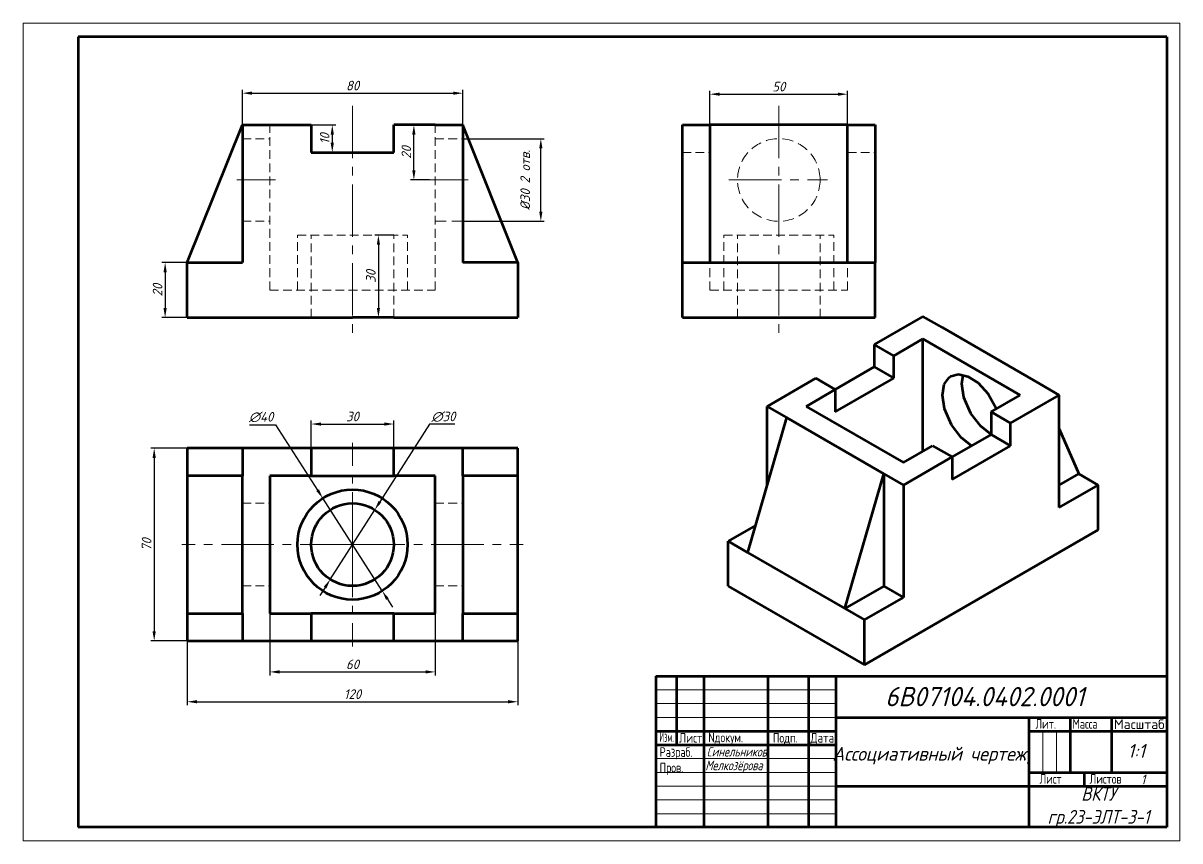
# Model space of a CAD drawing. Extents: x 0 to 1751, y 0 to 297.
# Drawn here: x 1331.1 to 1751.1, y 0 to 297 of the extents above; entities that cross this region are included whole.
import ezdxf
from ezdxf.enums import TextEntityAlignment as Align

# ---------------------------------------------------------------- set-up
doc = ezdxf.new("R2010")
doc.units = 0
for name, pattern in [('CENTER2', [28.575, 19.05, -3.175, 3.175, -3.175]), ('CONTI', [0]), ('K5LT_DASHED', [6, 4, -2]), ('K5LT_THIN', [0]), ('невидимая2', [4.7625, 3.175, -1.5875])]:
    doc.linetypes.add(name, pattern=pattern)
doc.layers.get('DEFPOINTS').update_dxf_attribs({"linetype": 'CONTINUOUS'})
for name, color, linetype, lineweight in [('КОНТУР', 7, 'CONTINUOUS', 60), ('НЕВИДИМЫЙ', 116, 'невидимая2', 20), ('ОСИ', 14, 'CENTER2', 20), ('РАЗМЕРЫ', 164, 'CONTINUOUS', 20), ('Рамка', 250, 'CONTI', 20)]:
    doc.layers.add(name, color=color, linetype=linetype, lineweight=lineweight)
doc.layers.add('Системный слой', color=7, linetype='CONTINUOUS')
doc.layers.add('Формат', color=251, linetype='CONTINUOUS')
doc.styles.add('RUSS', font='GOST_B.TTF', dxfattribs={"oblique": 15})
doc.styles.get("Standard").update_dxf_attribs({"font": 'GOST_B.TTF', "oblique": 15})
doc.dimstyles.new('1', dxfattribs={"dimtxt": 3.5, "dimasz": 3.5, "dimexe": 1.25, "dimexo": 0, "dimgap": 1, "dimtad": 1, "dimtoh": 1, "dimdec": 0, "dimdsep": 46, "dimlunit": 6, "dimtxsty": 'RUSS', "dimcen": 0, "dimadec": 0, "dimazin": 0, "dimtfac": 1, "dimtdec": 0, "dimtmove": 0, "dimatfit": 3, "dimfxl": 1, "dimtolj": 1, "dimtzin": 0, "dimarcsym": 0})

# ---------------------------------------------------------------- blocks, each defined once
blk = doc.blocks.new('*D111')
at = {"layer": 'DEFPOINTS', "color": 0, "transparency": 16777216}
for p in [(1630.52, 271.19), (1580.52, 260.03), (1630.52, 260.03)]:
    blk.add_point(p, dxfattribs=at)
at = {"layer": 'РАЗМЕРЫ', "color": 0, "lineweight": -2, "transparency": 16777216}
for p, q in [((1580.52, 260.03), (1580.52, 272.44)), ((1584.02, 271.19), (1627.02, 271.19)), ((1630.52, 260.03), (1630.52, 272.44))]:
    blk.add_line(p, q, dxfattribs=at)
at = {"layer": 'РАЗМЕРЫ', "color": 0, "transparency": 16777216}
for points in [[(1584.02, 271.77), (1584.02, 270.61), (1580.52, 271.19)], [(1627.02, 271.77), (1627.02, 270.61), (1630.52, 271.19)]]:
    blk.add_solid(points, dxfattribs=at)
at = {"layer": 'РАЗМЕРЫ', "color": 0, "transparency": 16777216, "insert": (1605.52, 273.94), "char_height": 3.5, "attachment_point": 5, "style": 'RUSS'}
blk.add_mtext('\\A1;50', dxfattribs=at)
blk = doc.blocks.new('*D113')
at = {"layer": 'DEFPOINTS', "color": 0, "transparency": 16777216}
for p in [(1473.02, 260.03), (1478.74, 260.03), (1478.74, 240.03)]:
    blk.add_point(p, dxfattribs=at)
at = {"layer": 'РАЗМЕРЫ', "color": 0, "lineweight": -2, "transparency": 16777216}
for p, q in [((1478.74, 260.03), (1471.77, 260.03)), ((1473.02, 243.53), (1473.02, 256.53)), ((1478.74, 240.03), (1471.77, 240.03))]:
    blk.add_line(p, q, dxfattribs=at)
at = {"layer": 'РАЗМЕРЫ', "color": 0, "transparency": 16777216}
for points in [[(1472.43, 256.53), (1473.6, 256.53), (1473.02, 260.03)], [(1472.43, 243.53), (1473.6, 243.53), (1473.02, 240.03)]]:
    blk.add_solid(points, dxfattribs=at)
at = {"layer": 'РАЗМЕРЫ', "color": 0, "transparency": 16777216, "insert": (1470.27, 250.03), "char_height": 3.5, "attachment_point": 5, "rotation": 90, "style": 'RUSS'}
blk.add_mtext('\\A1;20', dxfattribs=at)
blk = doc.blocks.new('*D114')
at = {"layer": 'DEFPOINTS', "color": 0, "transparency": 16777216}
for p in [(1435.74, 260.03), (1435.74, 250.03), (1443.39, 250.03)]:
    blk.add_point(p, dxfattribs=at)
at = {"layer": 'РАЗМЕРЫ', "color": 0, "lineweight": -2, "transparency": 16777216}
for p, q in [((1435.74, 260.03), (1444.64, 260.03)), ((1443.39, 256.53), (1443.39, 253.53)), ((1435.74, 250.03), (1444.64, 250.03))]:
    blk.add_line(p, q, dxfattribs=at)
at = {"layer": 'РАЗМЕРЫ', "color": 0, "transparency": 16777216}
for points in [[(1442.8, 256.53), (1443.97, 256.53), (1443.39, 260.03)], [(1442.8, 253.53), (1443.97, 253.53), (1443.39, 250.03)]]:
    blk.add_solid(points, dxfattribs=at)
at = {"layer": 'РАЗМЕРЫ', "color": 0, "transparency": 16777216, "insert": (1440.64, 255.03), "char_height": 3.5, "attachment_point": 5, "rotation": 90, "style": 'RUSS'}
blk.add_mtext('\\A1;10', dxfattribs=at)
blk = doc.blocks.new('*D115')
at = {"layer": 'DEFPOINTS', "color": 0, "transparency": 16777216}
for p in [(1490.8, 271.56), (1410.74, 260.03), (1490.8, 260.03)]:
    blk.add_point(p, dxfattribs=at)
at = {"layer": 'РАЗМЕРЫ', "color": 0, "lineweight": -2, "transparency": 16777216}
for p, q in [((1410.74, 260.03), (1410.74, 272.81)), ((1414.24, 271.56), (1487.3, 271.56)), ((1490.8, 260.03), (1490.8, 272.81))]:
    blk.add_line(p, q, dxfattribs=at)
at = {"layer": 'РАЗМЕРЫ', "color": 0, "transparency": 16777216}
for points in [[(1414.24, 272.14), (1414.24, 270.97), (1410.74, 271.56)], [(1487.3, 272.14), (1487.3, 270.97), (1490.8, 271.56)]]:
    blk.add_solid(points, dxfattribs=at)
at = {"layer": 'РАЗМЕРЫ', "color": 0, "transparency": 16777216, "insert": (1450.77, 274.31), "char_height": 3.5, "attachment_point": 5, "style": 'RUSS'}
blk.add_mtext('\\A1;80', dxfattribs=at)
blk = doc.blocks.new('*D116')
at = {"layer": 'DEFPOINTS', "color": 0, "transparency": 16777216}
for p in [(1390.74, 210.03), (1382.7, 190.03), (1390.74, 190.03)]:
    blk.add_point(p, dxfattribs=at)
at = {"layer": 'РАЗМЕРЫ', "color": 0, "lineweight": -2, "transparency": 16777216}
for p, q in [((1390.74, 210.03), (1381.45, 210.03)), ((1382.7, 206.53), (1382.7, 193.53)), ((1390.74, 190.03), (1381.45, 190.03))]:
    blk.add_line(p, q, dxfattribs=at)
at = {"layer": 'РАЗМЕРЫ', "color": 0, "transparency": 16777216}
for points in [[(1382.11, 206.53), (1383.28, 206.53), (1382.7, 210.03)], [(1382.11, 193.53), (1383.28, 193.53), (1382.7, 190.03)]]:
    blk.add_solid(points, dxfattribs=at)
at = {"layer": 'РАЗМЕРЫ', "color": 0, "transparency": 16777216, "insert": (1379.95, 200.03), "char_height": 3.5, "attachment_point": 5, "rotation": 90, "style": 'RUSS'}
blk.add_mtext('\\A1;20', dxfattribs=at)
blk = doc.blocks.new('*D117')
at = {"layer": 'DEFPOINTS', "color": 0, "transparency": 16777216}
for p in [(1465.74, 220.03), (1460.14, 190.03), (1465.74, 190.03)]:
    blk.add_point(p, dxfattribs=at)
at = {"layer": 'РАЗМЕРЫ', "color": 0, "lineweight": -2, "transparency": 16777216}
for p, q in [((1465.74, 220.03), (1458.89, 220.03)), ((1460.14, 216.53), (1460.14, 193.53)), ((1465.74, 190.03), (1458.89, 190.03))]:
    blk.add_line(p, q, dxfattribs=at)
at = {"layer": 'РАЗМЕРЫ', "color": 0, "transparency": 16777216}
for points in [[(1459.56, 216.53), (1460.72, 216.53), (1460.14, 220.03)], [(1459.56, 193.53), (1460.72, 193.53), (1460.14, 190.03)]]:
    blk.add_solid(points, dxfattribs=at)
at = {"layer": 'РАЗМЕРЫ', "color": 0, "transparency": 16777216, "insert": (1457.39, 205.03), "char_height": 3.5, "attachment_point": 5, "rotation": 90, "style": 'RUSS'}
blk.add_mtext('\\A1;30', dxfattribs=at)
blk = doc.blocks.new('*D118')
at = {"layer": 'DEFPOINTS', "color": 0, "transparency": 16777216}
for p in [(1490.74, 255.03), (1519.11, 255.03), (1490.74, 225.03)]:
    blk.add_point(p, dxfattribs=at)
at = {"layer": 'РАЗМЕРЫ', "color": 0, "lineweight": -2, "transparency": 16777216}
for p, q in [((1490.74, 255.03), (1520.36, 255.03)), ((1519.11, 228.53), (1519.11, 251.53)), ((1490.74, 225.03), (1520.36, 225.03))]:
    blk.add_line(p, q, dxfattribs=at)
at = {"layer": 'РАЗМЕРЫ', "color": 0, "transparency": 16777216}
for points in [[(1518.52, 251.53), (1519.69, 251.53), (1519.11, 255.03)], [(1518.52, 228.53), (1519.69, 228.53), (1519.11, 225.03)]]:
    blk.add_solid(points, dxfattribs=at)
at = {"layer": 'РАЗМЕРЫ', "color": 0, "transparency": 16777216, "insert": (1513.44, 240.03), "char_height": 3.5, "width": 22.2789, "attachment_point": 5, "rotation": 90, "style": 'RUSS'}
blk.add_mtext('\\A1;%%C30 2 отв.', dxfattribs=at)
blk = doc.blocks.new('*D123')
at = {"layer": 'DEFPOINTS', "color": 0, "transparency": 16777216}
for p in [(1420.74, 82.6), (1480.74, 82.6), (1480.74, 61.37)]:
    blk.add_point(p, dxfattribs=at)
at = {"layer": 'РАЗМЕРЫ', "color": 0, "lineweight": -2, "transparency": 16777216}
for p, q in [((1420.74, 82.6), (1420.74, 60.12)), ((1480.74, 82.6), (1480.74, 60.12)), ((1424.24, 61.37), (1477.24, 61.37))]:
    blk.add_line(p, q, dxfattribs=at)
at = {"layer": 'РАЗМЕРЫ', "color": 0, "transparency": 16777216}
for points in [[(1424.24, 61.95), (1424.24, 60.78), (1420.74, 61.37)], [(1477.24, 61.95), (1477.24, 60.78), (1480.74, 61.37)]]:
    blk.add_solid(points, dxfattribs=at)
at = {"layer": 'РАЗМЕРЫ', "color": 0, "transparency": 16777216, "insert": (1450.74, 64.12), "char_height": 3.5, "attachment_point": 5, "style": 'RUSS'}
blk.add_mtext('\\A1;60', dxfattribs=at)
blk = doc.blocks.new('*D78')
at = {"layer": 'DEFPOINTS', "color": 0, "transparency": 16777216}
for p in [(1390.74, 72.6), (1510.74, 72.6), (1510.74, 50.53)]:
    blk.add_point(p, dxfattribs=at)
at = {"layer": 'РАЗМЕРЫ', "color": 0, "lineweight": -2, "transparency": 16777216}
for p, q in [((1390.74, 72.6), (1390.74, 49.28)), ((1510.74, 72.6), (1510.74, 49.28)), ((1394.24, 50.53), (1507.24, 50.53))]:
    blk.add_line(p, q, dxfattribs=at)
at = {"layer": 'РАЗМЕРЫ', "color": 0, "transparency": 16777216}
for points in [[(1394.24, 51.11), (1394.24, 49.95), (1390.74, 50.53)], [(1507.24, 51.11), (1507.24, 49.95), (1510.74, 50.53)]]:
    blk.add_solid(points, dxfattribs=at)
at = {"layer": 'РАЗМЕРЫ', "color": 0, "transparency": 16777216, "insert": (1450.74, 53.28), "char_height": 3.5, "attachment_point": 5, "style": 'RUSS'}
blk.add_mtext('\\A1;120', dxfattribs=at)
blk = doc.blocks.new('*D79')
at = {"layer": 'DEFPOINTS', "color": 0, "transparency": 16777216}
for p in [(1390.74, 142.6), (1378.73, 72.6), (1390.74, 72.6)]:
    blk.add_point(p, dxfattribs=at)
at = {"layer": 'РАЗМЕРЫ', "color": 0, "lineweight": -2, "transparency": 16777216}
for p, q in [((1390.74, 142.6), (1377.48, 142.6)), ((1378.73, 139.1), (1378.73, 76.1)), ((1390.74, 72.6), (1377.48, 72.6))]:
    blk.add_line(p, q, dxfattribs=at)
at = {"layer": 'РАЗМЕРЫ', "color": 0, "transparency": 16777216}
for points in [[(1378.14, 139.1), (1379.31, 139.1), (1378.73, 142.6)], [(1378.14, 76.1), (1379.31, 76.1), (1378.73, 72.6)]]:
    blk.add_solid(points, dxfattribs=at)
at = {"layer": 'РАЗМЕРЫ', "color": 0, "transparency": 16777216, "insert": (1375.98, 107.6), "char_height": 3.5, "attachment_point": 5, "rotation": 90, "style": 'RUSS'}
blk.add_mtext('\\A1;70', dxfattribs=at)
blk = doc.blocks.new('*D80')
at = {"layer": 'DEFPOINTS', "color": 0, "transparency": 16777216}
for p in [(1465.74, 151.39), (1435.74, 142.6), (1465.74, 142.6)]:
    blk.add_point(p, dxfattribs=at)
at = {"layer": 'РАЗМЕРЫ', "color": 0, "lineweight": -2, "transparency": 16777216}
for p, q in [((1435.74, 142.6), (1435.74, 152.64)), ((1439.24, 151.39), (1462.24, 151.39)), ((1465.74, 142.6), (1465.74, 152.64))]:
    blk.add_line(p, q, dxfattribs=at)
at = {"layer": 'РАЗМЕРЫ', "color": 0, "transparency": 16777216}
for points in [[(1439.24, 151.97), (1439.24, 150.8), (1435.74, 151.39)], [(1462.24, 151.97), (1462.24, 150.8), (1465.74, 151.39)]]:
    blk.add_solid(points, dxfattribs=at)
at = {"layer": 'РАЗМЕРЫ', "color": 0, "transparency": 16777216, "insert": (1450.74, 154.14), "char_height": 3.5, "attachment_point": 5, "style": 'RUSS'}
blk.add_mtext('\\A1;30', dxfattribs=at)
blk = doc.blocks.new('*D81')
at = {"layer": 'DEFPOINTS', "color": 0, "transparency": 16777216}
for p in [(1458.81, 120.24), (1442.66, 94.96)]:
    blk.add_point(p, dxfattribs=at)
at = {"layer": 'РАЗМЕРЫ', "color": 0, "lineweight": -2, "transparency": 16777216}
for p, q in [((1478.65, 151.29), (1460.7, 123.19)), ((1487.85, 151.29), (1478.65, 151.29)), ((1442.66, 94.96), (1458.81, 120.24)), ((1440.78, 92.01), (1438.89, 89.06))]:
    blk.add_line(p, q, dxfattribs=at)
at = {"layer": 'РАЗМЕРЫ', "color": 0, "transparency": 16777216}
for points in [[(1460.21, 123.5), (1461.19, 122.87), (1458.81, 120.24)], [(1440.29, 92.32), (1441.27, 91.69), (1442.66, 94.96)]]:
    blk.add_solid(points, dxfattribs=at)
at = {"layer": 'РАЗМЕРЫ', "color": 0, "transparency": 16777216, "insert": (1483.75, 154.04), "char_height": 3.5, "attachment_point": 5, "style": 'RUSS'}
blk.add_mtext('\\A1;∅30', dxfattribs=at)
blk = doc.blocks.new('*D82')
at = {"layer": 'DEFPOINTS', "color": 0, "transparency": 16777216}
for p in [(1439.95, 124.44), (1461.53, 90.76)]:
    blk.add_point(p, dxfattribs=at)
at = {"layer": 'РАЗМЕРЫ', "color": 0, "lineweight": -2, "transparency": 16777216}
for p, q in [((1413.28, 151.16), (1422.83, 151.16)), ((1422.83, 151.16), (1438.06, 127.38)), ((1461.53, 90.76), (1439.95, 124.44)), ((1463.42, 87.81), (1465.3, 84.86))]:
    blk.add_line(p, q, dxfattribs=at)
at = {"layer": 'РАЗМЕРЫ', "color": 0, "transparency": 16777216}
for points in [[(1438.55, 127.7), (1437.57, 127.07), (1439.95, 124.44)], [(1463.91, 88.12), (1462.92, 87.5), (1461.53, 90.76)]]:
    blk.add_solid(points, dxfattribs=at)
at = {"layer": 'РАЗМЕРЫ', "color": 0, "transparency": 16777216, "insert": (1417.55, 153.91), "char_height": 3.5, "attachment_point": 5, "style": 'RUSS'}
blk.add_mtext('\\A1;∅40', dxfattribs=at)

msp = doc.modelspace()

# ---------------------------------------------------------------- linework, layer by layer
at = {"layer": 'КОНТУР', "lineweight": 20}
for p, q in [((1331.14, 297), (1331.14, 0)), ((1751.14, 297), (1331.14, 297)), ((1751.14, 0), (1751.14, 297)), ((1561.36, 54.86), (1626.36, 54.86)), ((1561.36, 49.86), (1626.36, 49.86)), ((1561.36, 44.86), (1626.36, 44.86)), ((1701.36, 39.86), (1701.36, 24.86)), ((1706.36, 39.86), (1706.36, 24.86)), ((1561.36, 29.86), (1626.36, 29.86)), ((1561.36, 24.86), (1626.36, 24.86)), ((1561.36, 19.86), (1626.36, 19.86)), ((1561.36, 14.86), (1626.36, 14.86)), ((1561.36, 9.86), (1626.36, 9.86)), ((1331.14, 0), (1751.14, 0))]:
    msp.add_line(p, q, dxfattribs=at)
at = {"layer": 'КОНТУР', "lineweight": 60}
for p, q in [((1746.36, 292), (1351.14, 292)), ((1351.14, 292), (1351.14, 5)), ((1746.36, 292), (1746.36, 5)), ((1560.9, 59.86), (1746.36, 59.86)), ((1568.36, 59.86), (1568.36, 34.43)), ((1578.24, 59.86), (1578.24, 4.75)), ((1601.51, 59.86), (1601.51, 4.75)), ((1616.36, 59.86), (1616.36, 34.86)), ((1626.2, 59.86), (1626.2, 4.75)), ((1626.2, 44.86), (1746.36, 44.86)), ((1696.34, 44.86), (1696.34, 5.22)), ((1711.36, 44.86), (1711.36, 24.86)), ((1726.36, 44.86), (1726.36, 24.54)), ((1561.36, 39.86), (1626.73, 39.86)), ((1561.36, 34.86), (1626.73, 34.86)), ((1626.2, 19.86), (1746.36, 19.86)), ((1746.36, 5), (1351.14, 5))]:
    msp.add_line(p, q, dxfattribs=at)
at = {"layer": 'КОНТУР'}
for p, q in [((1390.74, 210.03), (1410.74, 260.03)), ((1410.74, 260.03), (1435.74, 260.03)), ((1410.74, 260.03), (1410.74, 210.03)), ((1435.74, 260.03), (1435.74, 250.03)), ((1465.74, 250.03), (1465.74, 260.03)), ((1480.74, 260.03), (1465.74, 260.03)), ((1480.74, 260.03), (1490.74, 260.03)), ((1510.74, 210.03), (1490.74, 260.03)), ((1490.74, 260.03), (1490.74, 210.03)), ((1570.52, 210.03), (1570.52, 260.03)), ((1570.52, 260.03), (1580.52, 260.03)), ((1630.52, 260.03), (1580.52, 260.03)), ((1580.52, 260.03), (1580.52, 210.03)), ((1630.52, 210.03), (1630.52, 260.03)), ((1630.52, 260.03), (1640.52, 260.03)), ((1640.52, 260.03), (1640.52, 210.03)), ((1435.74, 250.03), (1450.74, 250.03)), ((1450.74, 250.03), (1465.74, 250.03)), ((1390.74, 190.03), (1390.74, 210.03)), ((1390.74, 210.03), (1410.74, 210.03)), ((1510.74, 210.03), (1490.74, 210.03)), ((1510.74, 210.03), (1510.74, 190.03)), ((1570.52, 190.03), (1570.52, 210.03)), ((1570.52, 210.03), (1580.52, 210.03)), ((1580.52, 210.03), (1630.52, 210.03)), ((1630.52, 210.03), (1640.52, 210.03)), ((1640.52, 190.03), (1640.52, 210.03)), ((1390.74, 190.03), (1450.74, 190.03)), ((1465.74, 190.03), (1450.74, 190.03)), ((1465.74, 190.03), (1510.74, 190.03)), ((1570.52, 190.03), (1640.52, 190.03)), ((1657.83, 190.48), (1640.16, 180.28)), ((1664.91, 186.4), (1657.83, 190.48)), ((1664.91, 186.4), (1700.26, 165.99)), ((1657.83, 182.32), (1647.23, 176.19)), ((1693.19, 161.9), (1657.83, 182.32)), ((1657.83, 141.49), (1657.83, 182.32)), ((1640.16, 180.28), (1640.16, 172.11)), ((1647.23, 176.19), (1640.16, 180.28)), ((1647.23, 168.03), (1647.23, 176.19)), ((1618.94, 168.03), (1601.27, 157.82)), ((1618.94, 168.03), (1626.01, 163.95)), ((1640.16, 172.11), (1626.01, 163.95)), ((1626.01, 155.78), (1647.23, 168.03)), ((1640.16, 172.11), (1647.23, 168.03)), ((1665.59, 165.84), (1667.39, 168.34)), ((1667.39, 168.34), (1668.01, 168.77)), ((1668.01, 168.77), (1670.81, 169.47)), ((1670.81, 169.47), (1674.18, 168.7)), ((1671.98, 165.99), (1672.43, 169.28)), ((1674.18, 168.7), (1677.87, 166.36)), ((1626.01, 163.95), (1615.41, 157.82)), ((1626.01, 163.95), (1626.01, 155.78)), ((1664.91, 161.9), (1665.59, 165.84)), ((1672.73, 161.01), (1671.98, 165.99)), ((1677.87, 166.36), (1681.58, 162.33)), ((1707.33, 161.9), (1700.26, 165.99)), ((1665.66, 156.92), (1664.91, 161.9)), ((1675.27, 155.22), (1672.73, 161.01)), ((1681.58, 162.33), (1684.57, 156.93)), ((1682.58, 155.78), (1693.19, 161.9)), ((1689.65, 151.7), (1707.33, 161.9)), ((1707.33, 121.08), (1707.33, 161.9)), ((1601.27, 129.24), (1601.27, 157.82)), ((1601.27, 157.82), (1608.34, 153.74)), ((1615.41, 157.82), (1650.76, 137.41)), ((1668.2, 151.14), (1665.66, 156.92)), ((1689.65, 151.7), (1682.58, 155.78)), ((1682.58, 155.78), (1682.58, 147.62)), ((1608.34, 153.74), (1594.19, 104.75)), ((1643.69, 133.33), (1608.34, 153.74)), ((1678.83, 150.57), (1675.27, 155.22)), ((1689.65, 143.53), (1689.65, 151.7)), ((1671.76, 146.49), (1668.2, 151.14)), ((1682.58, 147.62), (1668.44, 139.45)), ((1682.58, 147.62), (1678.83, 150.57)), ((1682.58, 147.62), (1689.65, 143.53)), ((1707.33, 149.66), (1714.4, 133.33)), ((1650.76, 137.41), (1661.37, 143.53)), ((1661.37, 143.53), (1668.44, 139.45)), ((1668.44, 131.29), (1689.65, 143.53)), ((1675.51, 143.53), (1671.76, 146.49)), ((1390.74, 142.6), (1390.74, 132.6)), ((1410.74, 142.6), (1390.74, 142.6)), ((1435.74, 142.6), (1410.74, 142.6)), ((1410.74, 142.6), (1410.74, 132.6)), ((1435.74, 142.6), (1435.74, 132.6)), ((1465.74, 142.6), (1435.74, 142.6)), ((1490.74, 142.6), (1465.74, 142.6)), ((1465.74, 132.6), (1465.74, 142.6)), ((1490.74, 132.6), (1490.74, 142.6)), ((1510.74, 142.6), (1490.74, 142.6)), ((1510.74, 132.6), (1510.74, 142.6)), ((1650.76, 129.24), (1668.44, 139.45)), ((1668.44, 139.45), (1668.44, 131.29)), ((1390.74, 132.6), (1390.74, 82.6)), ((1410.74, 132.6), (1390.74, 132.6)), ((1410.74, 82.6), (1410.74, 132.6)), ((1435.74, 132.6), (1420.74, 132.6)), ((1420.74, 132.6), (1420.74, 82.6)), ((1435.74, 132.6), (1465.74, 132.6)), ((1480.74, 132.6), (1465.74, 132.6)), ((1480.74, 82.6), (1480.74, 132.6)), ((1490.74, 132.6), (1490.74, 82.6)), ((1510.74, 132.6), (1490.74, 132.6)), ((1510.74, 82.6), (1510.74, 132.6)), ((1629.55, 84.34), (1643.69, 133.33)), ((1643.69, 133.33), (1643.69, 92.5)), ((1643.69, 133.33), (1650.76, 129.24)), ((1707.33, 129.24), (1714.4, 133.33)), ((1721.47, 129.24), (1714.4, 133.33)), ((1650.76, 129.24), (1650.76, 88.42)), ((1707.33, 121.08), (1721.47, 129.24)), ((1721.47, 112.91), (1721.47, 129.24)), ((1597.02, 114.55), (1587.12, 108.83)), ((1636.62, 63.93), (1721.47, 112.91)), ((1587.12, 92.5), (1587.12, 108.83)), ((1587.12, 108.83), (1594.19, 104.75)), ((1594.19, 104.75), (1629.55, 84.34)), ((1587.12, 92.5), (1636.62, 63.93)), ((1643.69, 92.5), (1629.55, 84.34)), ((1643.69, 92.5), (1650.76, 88.42)), ((1636.62, 80.26), (1650.76, 88.42)), ((1629.55, 84.34), (1636.62, 80.26)), ((1390.74, 82.6), (1410.74, 82.6)), ((1390.74, 82.6), (1390.74, 72.6)), ((1410.74, 82.6), (1410.74, 72.6)), ((1420.74, 82.6), (1435.74, 82.6)), ((1435.74, 82.6), (1435.74, 72.6)), ((1465.74, 82.6), (1435.74, 82.6)), ((1465.74, 72.6), (1465.74, 82.6)), ((1465.74, 82.6), (1480.74, 82.6)), ((1490.74, 72.6), (1490.74, 82.6)), ((1490.74, 82.6), (1510.74, 82.6)), ((1510.74, 72.6), (1510.74, 82.6)), ((1636.62, 63.93), (1636.62, 80.26)), ((1390.74, 72.6), (1410.74, 72.6)), ((1410.74, 72.6), (1435.74, 72.6)), ((1435.74, 72.6), (1465.74, 72.6)), ((1465.74, 72.6), (1490.74, 72.6)), ((1490.74, 72.6), (1510.74, 72.6)), ((1560.9, 59.86), (1560.9, 5)), ((1616.36, 39.86), (1616.36, 39.86)), ((1616.36, 39.86), (1616.36, 4.86)), ((1696.36, 39.86), (1746.32, 39.86)), ((1696.36, 24.86), (1746.32, 24.86)), ((1716.36, 24.86), (1716.36, 19.86)), ((1406.36, 5), (1406.36, 5))]:
    msp.add_line(p, q, dxfattribs=at)
at = {"layer": 'КОНТУР', "lineweight": 25}
for p, q in [((1351.14, 5), (1351.14, 60)), ((1616.36, 34.86), (1616.36, 34.86)), ((1351.14, 5), (1536.36, 5))]:
    msp.add_line(p, q, dxfattribs=at)
at = {"layer": 'КОНТУР', "linetype": 'ByBlock'}
for p, q in [((1696.2, 28.09), (1696.2, 28.46)), ((1711.46, 26.94), (1711.46, 28.46)), ((1711.46, 26.94), (1711.46, 28.46)), ((1726.26, 28.47), (1726.26, 28.1)), ((1726.26, 28.47), (1726.26, 28.1))]:
    msp.add_line(p, q, dxfattribs=at)
at = {"layer": 'КОНТУР'}
for radius in [20, 15]:
    msp.add_circle((1450.74, 107.6), radius, dxfattribs=at)
at = {"layer": 'НЕВИДИМЫЙ'}
for p, q in [((1420.74, 200.03), (1420.74, 260.03)), ((1480.74, 200.03), (1480.74, 260.03)), ((1410.74, 255.03), (1420.74, 255.03)), ((1480.74, 255.03), (1490.74, 255.03)), ((1570.52, 250.03), (1580.52, 250.03)), ((1630.52, 250.03), (1640.52, 250.03)), ((1410.74, 225.03), (1420.74, 225.03)), ((1430.74, 200.03), (1430.74, 220.03)), ((1430.74, 220.03), (1470.74, 220.03)), ((1435.74, 190.03), (1435.74, 220.03)), ((1465.74, 190.03), (1465.74, 220.03)), ((1470.74, 200.03), (1470.74, 220.03)), ((1585.52, 200.03), (1585.52, 220.03)), ((1585.52, 220.03), (1625.52, 220.03)), ((1590.52, 190.03), (1590.52, 220.03)), ((1620.52, 190.03), (1620.52, 220.03)), ((1625.52, 200.03), (1625.52, 220.03)), ((1580.52, 200.03), (1580.52, 210.03)), ((1630.52, 200.03), (1630.52, 210.03)), ((1420.74, 200.03), (1480.74, 200.03)), ((1580.52, 200.03), (1630.52, 200.03)), ((1410.74, 122.6), (1420.74, 122.6)), ((1480.74, 122.6), (1490.74, 122.6)), ((1410.74, 92.6), (1420.74, 92.6)), ((1480.74, 92.6), (1490.74, 92.6))]:
    msp.add_line(p, q, dxfattribs=at)
at = {"layer": 'ОСИ'}
for p, q in [((1450.74, 267.02), (1450.74, 183.02)), ((1605.52, 267.02), (1605.52, 183.02)), ((1422.74, 240.03), (1408.74, 240.03)), ((1478.74, 240.03), (1492.74, 240.03)), ((1587.42, 240.03), (1623.19, 240.03)), ((1450.74, 107.6), (1450.74, 144.6)), ((1450.74, 107.6), (1388.74, 107.6)), ((1450.74, 107.6), (1512.74, 107.6)), ((1450.74, 107.6), (1450.74, 70.6))]:
    msp.add_line(p, q, dxfattribs=at)
at = {"layer": 'Рамка'}
msp.add_lwpolyline([(1331.14, 0), (1751.14, 0), (1751.14, 297), (1331.14, 297)], close=True, dxfattribs=at)
at = {"layer": 'Системный слой', "color": 7, "linetype": 'K5LT_THIN', "lineweight": 18}
for p, q in [((1490.74, 260.03), (1471.24, 260.03)), ((1435.74, 250.03), (1445.59, 250.03)), ((1510.74, 190.03), (1457.91, 190.03))]:
    msp.add_line(p, q, dxfattribs=at)
at = {"layer": 'Системный слой', "color": 7, "linetype": 'K5LT_DASHED', "lineweight": 18}
msp.add_line((1480.74, 225.03), (1490.74, 225.03), dxfattribs=at)
msp.add_circle((1605.52, 240.03), 15, dxfattribs=at)
msp.add_circle((1605.52, 240.03), 15, dxfattribs=at)

# ---------------------------------------------------------------- texts
at = {"layer": 'КОНТУР', "style": 'RUSS', "width": 0.8}
for s, p in [('Лит.', (1698.68, 40.73)), ('Масса', (1712.18, 40.73)), ('Nдокум.', (1579.92, 35.81)), ('Подп.', (1603.39, 35.68)), ('Разраб.', (1562.25, 30.51)), ('Пров.', (1562.25, 24.85))]:
    msp.add_text(s, height=3.5, dxfattribs=at).set_placement(p)
at = {"layer": 'КОНТУР', "style": 'RUSS'}
for s, width, p, p2 in [('Масштаб', 0.984603, (1727.2, 40.6), (1745.63, 40.6)), ('Изм.', 0.599806, (1562.13, 35.93), (1567.43, 35.93)), ('Лист', 0.813309, (1569.32, 35.68), (1577.77, 35.68)), ('Дата', 0.773685, (1617.02, 35.68), (1625.6, 35.68))]:
    msp.add_text(s, height=3.5, dxfattribs=dict(at, width=width)).set_placement(p, p2, align=Align.FIT)
at = {"layer": 'КОНТУР', "lineweight": 60, "ltscale": 0.8, "style": 'RUSS', "width": 0.8}
msp.add_text('Лист', height=3.5, dxfattribs=at).set_placement((1700.17, 20.76))
at = {"layer": 'КОНТУР', "ltscale": 0.8, "style": 'RUSS', "width": 0.8}
msp.add_text('Листов', height=3.5, dxfattribs=at).set_placement((1718.37, 20.76))
at = {"layer": 'ОСИ', "insert": (1644.13, 55.9), "char_height": 7, "attachment_point": 1, "style": 'RUSS'}
msp.add_mtext_dynamic_manual_height_columns('{\\C0;6В07104.0402.0001}', width=81.4811, gutter_width=17.5, heights=[0], dxfattribs=at)
at = {"layer": 'ОСИ', "color": 0, "attachment_point": 1, "style": 'RUSS'}
for s, width, insert, char_height in [('1:1', 6.3294, (1732.18, 35.19), 5), ('1', 5.8013, (1736.96, 24.06), 3.5)]:
    msp.add_mtext_dynamic_manual_height_columns(s, width=width, gutter_width=17.5, heights=[0], dxfattribs=dict(at, insert=insert, char_height=char_height))
at = {"layer": 'Формат'}
for s, insert, char_height, width, attachment_point in [('{\\W0.8;\\C0;Синельников}', (1579.37, 32.39), 3.5, 21, 4), ('{\\W0.8;\\C0;Мелкозёрова}', (1578.84, 26.93), 3.5, 21, 4), ('{\\W0.9;\\C0;ВКТУ\\Pгр.23-ЭЛТ-3-1}', (1721.61, 12.22), 5, 65.7678, 5)]:
    msp.add_mtext(s, dxfattribs=dict(at, insert=insert, char_height=char_height, width=width, attachment_point=attachment_point))
at = {"layer": 'Формат', "color": 0, "insert": (1660.07, 30.96), "char_height": 5, "width": 69.6, "attachment_point": 5}
msp.add_mtext('Ассоциативный чертеж', dxfattribs=at)

# ---------------------------------------------------------------- dimensions: what is measured, and where the dimension line sits
at = {"layer": 'РАЗМЕРЫ'}
for base, p1, p2, picture, middle in [((1490.8, 271.56), (1410.74, 260.03), (1490.8, 260.03), '*D115', (1450.77, 274.31)), ((1630.52, 271.19), (1580.52, 260.03), (1630.52, 260.03), '*D111', (1605.52, 273.94)), ((1465.74, 151.39), (1435.74, 142.6), (1465.74, 142.6), '*D80', (1450.74, 154.14)), ((1480.74, 61.37), (1420.74, 82.6), (1480.74, 82.6), '*D123', (1450.74, 64.12)), ((1510.74, 50.53), (1390.74, 72.6), (1510.74, 72.6), '*D78', (1450.74, 53.28))]:
    dim = msp.add_linear_dim(base=base, p1=p1, p2=p2, dimstyle='1', dxfattribs=at)
    dim.commit()
    dim.dimension.update_dxf_attribs({"geometry": picture, "text_midpoint": middle})
for base, p1, p2, picture, middle in [((1443.39, 250.03), (1435.74, 260.03), (1435.74, 250.03), '*D114', (1440.64, 255.03)), ((1473.02, 260.03), (1478.74, 240.03), (1478.74, 260.03), '*D113', (1470.27, 250.03)), ((1460.14, 190.03), (1465.74, 220.03), (1465.74, 190.03), '*D117', (1457.39, 205.03)), ((1382.7, 190.03), (1390.74, 210.03), (1390.74, 190.03), '*D116', (1379.95, 200.03)), ((1378.73, 72.6), (1390.74, 142.6), (1390.74, 72.6), '*D79', (1375.98, 107.6))]:
    dim = msp.add_linear_dim(base=base, p1=p1, p2=p2, angle=90, dimstyle='1', dxfattribs=at)
    dim.commit()
    dim.dimension.update_dxf_attribs({"geometry": picture, "text_midpoint": middle})
dim = msp.add_linear_dim(base=(1519.11, 255.03), p1=(1490.74, 225.03), p2=(1490.74, 255.03), angle=90, text='%%C<> 2 отв.', dimstyle='1', dxfattribs=at)
dim.commit()
dim.dimension.update_dxf_attribs({"geometry": '*D118', "text_midpoint": (1513.44, 240.03)})
for p1, p2, picture, middle in [((1461.53, 90.76), (1439.95, 124.44), '*D82', (1417.55, 151.16)), ((1442.66, 94.96), (1458.81, 120.24), '*D81', (1483.75, 151.29))]:
    dim = msp.add_diameter_dim_2p(p1=p1, p2=p2, dimstyle='1', dxfattribs=at)
    dim.commit()
    dim.dimension.update_dxf_attribs({"geometry": picture, "text_midpoint": middle, "dimtype": 163})

doc.saveas('drawing.dxf')
